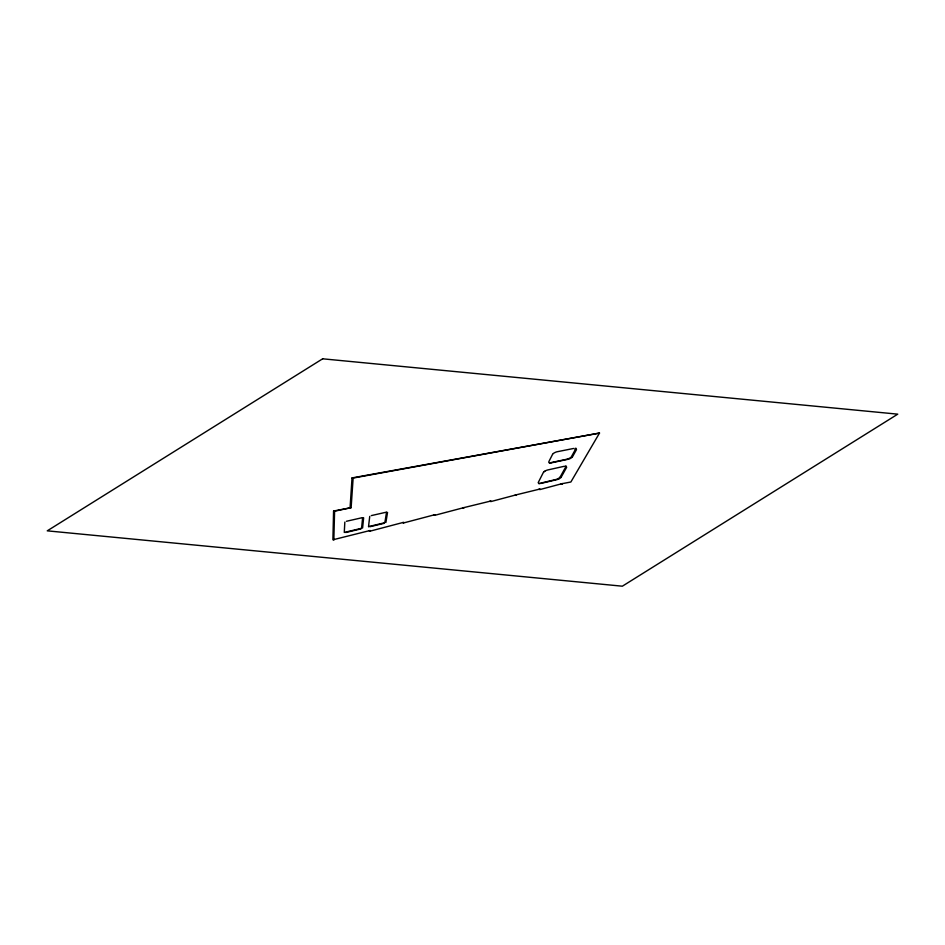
<?xml version="1.0" encoding="UTF-8"?>
<svg xmlns="http://www.w3.org/2000/svg" width="945" height="945" viewBox="0 0 945 945"><rect width="100%" height="100%" fill="white"/><g stroke="black" fill="none" stroke-linecap="round" stroke-linejoin="round"><path stroke-width="1.42" d="M561.117 483.875L570.863 482.009L599.508 433.07L353.135 478.064L351.127 507.666L333.573 511.021L332.9 539.796L370.121 530.499L370.05 531.161L369.105 530.747M333.833 540.032L334.589 511.21L351.127 507.666M344.83 522.112L344.275 532.437L360.116 528.645A2.362 0.756 -6.6 0 0 361.38 528.125M350.099 507.489L352.024 477.922L599.508 433.07M361.616 527.853L362.632 517.624M362.585 528.054L363.636 517.813M368.526 526.637L369.731 516.419M384.922 522.278L386.529 512.178M385.903 522.479L387.544 512.355M402.641 522.561L403.574 522.951L434.889 514.682L433.767 514.966M403.574 522.951L403.704 522.302L370.05 531.161M462.755 507.89L490.987 500.992L489.805 501.287M463.688 508.245L463.912 507.607L434.7 515.332M515.108 495.109L540.056 489.014L538.827 489.321M516.029 495.428L516.313 494.814L490.727 501.618M538.189 482.623L543.363 472.441M548.797 461.751L552.577 454.332M560.09 477.142L565.606 467.173M575.41 449.477L571.394 456.718A9.131 2.918 -6.6 0 1 570.945 457.274L570.378 457.734M561.129 477.237L566.681 467.255M572.505 456.789L576.533 449.536M562.027 484.171L562.358 483.58L539.749 489.616M543.93 471.779L543.977 471.732A9.556 3.048 -6.6 0 0 543.611 472.087M544.096 471.638L545.005 471.047M558.956 478.879L560.68 477.768A9.096 2.906 -6.6 0 0 560.881 477.568M345.764 532.519L361.084 528.846M369.92 526.731L384.45 523.246M346.413 521.286L362.183 517.695M371.267 515.616L386.198 512.214M541.024 483.403L557.255 479.54A7.548 2.41 -6.6 0 0 558.731 478.973M563.929 466.357L547.568 469.996A8.103 2.587 -6.6 0 0 545.194 470.953M573.674 448.45L556.865 451.804A8.257 2.634 -6.6 0 0 553.912 453.127L553.628 453.269A10.726 3.426 -6.6 0 0 553.262 453.541A10.017 3.201 -6.6 0 0 552.849 453.943M368.562 526.601L383.469 523.046A2.327 0.744 -6.6 0 0 384.662 522.561M352.024 477.922L353.135 478.064M333.573 511.021L334.589 511.21M549.718 462.944A3.378 1.075 -6.6 0 1 549.045 462.672M565.925 466.157A3.095 0.992 -6.6 0 1 566.398 466.322M564.862 466.216A2.008 0.638 -6.6 0 1 565.724 466.192M572.233 457.156A9.367 2.989 -6.6 0 1 572.091 457.297L570.591 458.337A7.572 2.41 -6.6 0 1 568.441 459.199L551.927 462.719A3.166 1.016 -6.6 0 1 551.254 462.837M575.777 448.296A3.319 1.063 -6.6 0 1 576.308 448.532M550.84 462.885A2.244 0.721 -6.6 0 1 549.943 462.908M540.221 483.533A2.173 0.697 -6.6 0 1 539.229 483.592M538.697 483.545A2.74 0.874 -6.6 0 1 538.496 483.462M538.804 483.474A3.036 0.969 -6.6 0 0 540.221 483.238L555.483 479.635A6.698 2.138 -6.6 0 0 557.715 478.855L559.617 477.697A8.942 2.859 -6.6 0 0 559.842 477.473A7.855 2.504 -6.6 0 0 560.066 477.19M549.447 462.826A2.823 0.898 -6.6 0 0 550.817 462.637L566.575 459.305A6.887 2.197 -6.6 0 0 569.54 458.183M575.304 449.347A4.512 1.441 -6.6 0 1 575.186 449.466M575.092 448.367A4.512 1.441 -6.6 0 1 575.233 448.462M322.647 358.805L47.25 530.842L622.353 586.195L897.75 414.158L322.647 358.805"/></g></svg>
